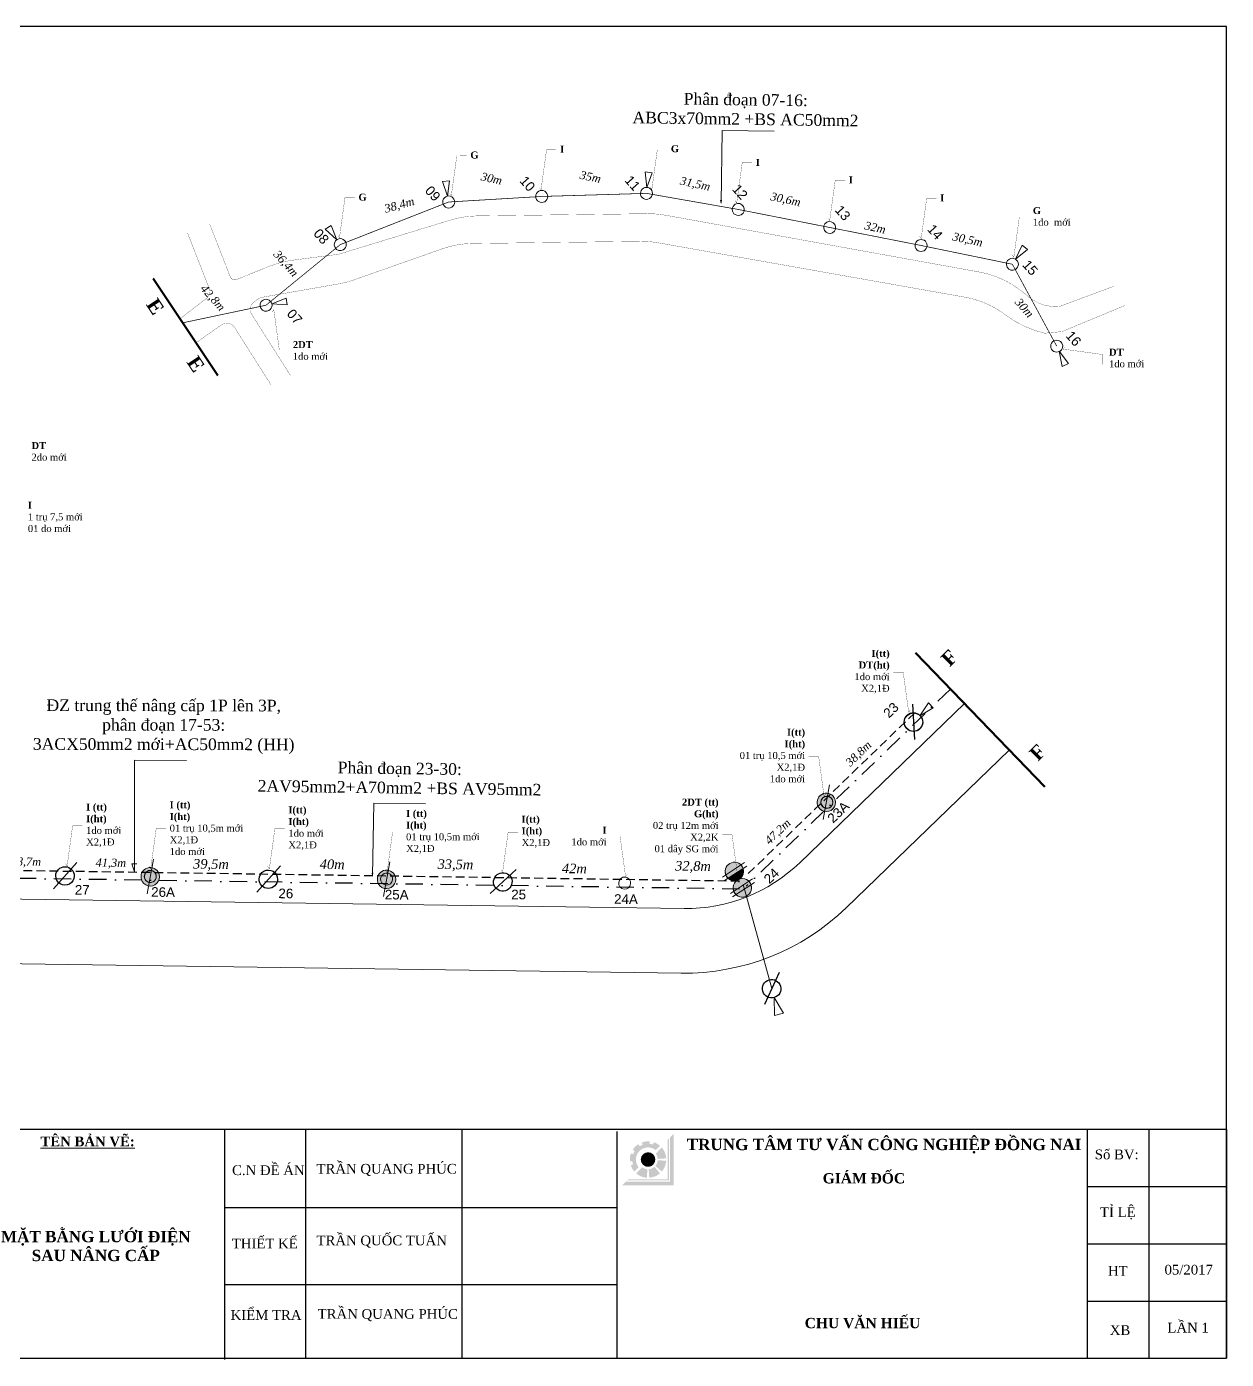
# Model space of a CAD drawing. Header units: metres. Extents: x 429925 to 893472, y 1245258 to 2552490.
# Drawn here: x 437513 to 438028, y 1260101 to 1260673 of the extents above; entities that cross this region are included whole.
import ezdxf

# ---------------------------------------------------------------- set-up
doc = ezdxf.new("R2010")
doc.units = ezdxf.units.M
doc.linetypes.add('DASHDOT', pattern=[1, 0.5, -0.25, 0, -0.25])
doc.linetypes.add('DASHED2', pattern=[0.375, 0.25, -0.125])
doc.layers.add('duong', color=2, linetype='Continuous', lineweight=15)
doc.layers.add('duong bao', color=3, linetype='Continuous', lineweight=13)
doc.layers.add('Khung ten', color=7, linetype='Continuous')
doc.layers.add('KHUNGBANVE', color=6, linetype='Continuous')
doc.styles.get("Standard").update_dxf_attribs({"font": 'arial.ttf'})
doc.styles.add('Unicode', font='times.ttf')

# ---------------------------------------------------------------- blocks, each defined once
blk = doc.blocks.new('A$C46BF4DDC')
at = {"color": 9, "linetype": 'Continuous'}
blk.add_line((9.91, 11.46), (0, 0), dxfattribs=at)
blk.add_lwpolyline([(0.89, 5.61, -1), (8.82, 5.61, -1)], format="xyb", close=True, dxfattribs=at)
blk = doc.blocks.new('A$C727E4357')
at = {"layer": 'duong bao', "lineweight": 50, "ltscale": 2}
h = blk.add_hatch(color=256, dxfattribs=at)
h.paths.add_polyline_path([(7.57, 8.51, 0.642315), (0.97, 5.6, 0.217794), (2.3, 2.58)])
h.paths.add_polyline_path([(8.9, 5.49, 0.217794), (7.57, 8.51), (2.3, 2.58, 0.642315)], flags=17)
h = blk.add_hatch(color=256, dxfattribs=at)
h.paths.add_polyline_path([(7.57, 8.51, -0.642315), (5.45, 1.61, -0.000081), (5.45, 1.61, -0.217709), (2.3, 2.58)], flags=17)
h.paths.add_polyline_path([(4.42, 9.48, 0.999838), (5.45, 1.61, 84673.903931), (5.45, 1.61, 0.000037), (5.45, 1.61, 47978.187961), (5.45, 1.61, 0.000076), (5.45, 1.61, 1)])
h = blk.add_hatch(color=256, dxfattribs=at)
h.paths.add_polyline_path([(7.57, 8.51, 0.642315), (0.97, 5.6, 0.000081), (0.97, 5.6, 0.217709), (2.3, 2.58)], flags=17)
h.paths.add_polyline_path([(8.9, 5.49, -0.999838), (0.97, 5.6, -84673.903931), (0.97, 5.6, -0.000037), (0.97, 5.6, -47978.187961), (0.97, 5.6, -0.000076), (0.97, 5.6, -1)])
at = {"color": 4, "linetype": 'Continuous', "lineweight": 18, "rotation": 359.1901508816309}
blk.add_blockref('A$C46BF4DDC', (0, 0), dxfattribs=at)
blk = doc.blocks.new('A$C6542344A')
at = {"color": 9, "linetype": 'Continuous'}
for p, q in [((7.45, 9.82), (0, 1.2)), ((8.7, 8.62), (1.25, 0))]:
    blk.add_line(p, q, dxfattribs=at)
for points in [[(0.3, 4.92, -1), (8.24, 4.92, -1)], [(4.27, 0.95, -1), (4.27, 8.89, -1)]]:
    blk.add_lwpolyline(points, format="xyb", close=True, dxfattribs=at)

msp = doc.modelspace()

# ---------------------------------------------------------------- hatches: boundary and pattern name
at = {"layer": 'duong bao', "lineweight": 50, "ltscale": 2}
for points in [[(437820.92, 1260308.83, -1), (437813.3, 1260311.03, -1)], [(437814.37, 1260307.28, 0.561248), (437820.91, 1260309.06, 0.156181), (437820.84, 1260311.48)], [(437824.33, 1260302.03, -1), (437816.7, 1260304.23, -1)]]:
    msp.add_hatch(color=256, dxfattribs=at).paths.add_polyline_path(points)
at = {"layer": 'Khung ten'}
h = msp.add_hatch(color=160, dxfattribs=at)
h.paths.add_polyline_path([(437791.09, 1260197.56), (437789.52, 1260196), (437789.52, 1260177.02), (437770.54, 1260177.02), (437768.97, 1260175.45), (437791.09, 1260175.45)])
h.paths.add_polyline_path([(437789, 1260195.48), (437788.48, 1260194.96), (437788.48, 1260178.06), (437771.58, 1260178.06), (437771.06, 1260177.54), (437789, 1260177.54)], flags=17)
for color, points in [(160, [(437785.18, 1260192.39, 0.10032), (437782.48, 1260193.93), (437782.15, 1260192.94, 0.055263), (437780.69, 1260193.25), (437780.79, 1260194.29, 0.110865), (437777.39, 1260193.87), (437777.75, 1260192.89, 0.055263), (437776.4, 1260192.23), (437775.85, 1260193.11, 0.110865), (437773.42, 1260190.69), (437774.3, 1260190.13, 0.055263), (437773.65, 1260188.79), (437772.67, 1260189.14, 0.110865), (437772.25, 1260185.74), (437773.29, 1260185.85, 0.055263), (437773.59, 1260184.38), (437772.6, 1260184.06, 0.10032), (437774.14, 1260181.36), (437775.99, 1260183.21, -0.904534), (437783.33, 1260190.54)]), (1, [(437783.16, 1260186.51, 1), (437776.9, 1260186.51, 1)])]:
    msp.add_hatch(color=color, dxfattribs=at).paths.add_polyline_path(points)
h = msp.add_hatch(color=104, dxfattribs=at)
h.paths.add_polyline_path([(437785.91, 1260191.66), (437783.32, 1260189.06, -0.149436), (437784.19, 1260186.79), (437787.83, 1260187.03, 0.16445)])
h.paths.add_polyline_path([(437787.83, 1260185.99), (437784.19, 1260186.23, -0.16445), (437783.17, 1260183.76), (437785.91, 1260181.36, 0.16445)])
h.paths.add_polyline_path([(437785.18, 1260180.62), (437782.77, 1260183.37, -0.16445), (437780.31, 1260182.35), (437780.55, 1260178.71, 0.16445)])
h.paths.add_polyline_path([(437779.51, 1260178.71), (437779.75, 1260182.35, -0.149436), (437777.47, 1260183.21), (437774.88, 1260180.62, 0.16445)])

# ---------------------------------------------------------------- linework, layer by layer
at = {"color": 4, "linetype": 'Continuous', "lineweight": 18}
for p, q in [((437811.83, 1260628.24), (437834.13, 1260627.92)), ((437845.13, 1260313.94), (437915.81, 1260382.26)), ((437865.1, 1260294.6), (437935.12, 1260362.29)), ((437559.62, 1260357.87), (437581.93, 1260357.83)), ((437662.24, 1260339.55), (437684.54, 1260339.23)), ((437448.6, 1260299.18), (437795.49, 1260294.28)), ((437368.9, 1260272.53), (437794.18, 1260266.52))]:
    msp.add_line(p, q, dxfattribs=at)
at = {"color": 1, "linetype": 'DASHDOT', "lineweight": 30, "ltscale": 15}
for p, q in [((437909.82, 1260388.46), (437822.14, 1260303.81)), ((437819.28, 1260302.64), (437353.51, 1260309.51))]:
    msp.add_line(p, q, dxfattribs=at)
at = {"color": 5, "linetype": 'DASHED2', "lineweight": 30, "ltscale": 15}
for p, q in [((437894.56, 1260378.31), (437821.73, 1260308)), ((437819.32, 1260305.94), (437353.85, 1260312.8)), ((437819.15, 1260305.55), (437819.09, 1260305.91))]:
    msp.add_line(p, q, dxfattribs=at)
at = {"color": 9, "linetype": 'Continuous'}
msp.add_lwpolyline([(437215.49, 1260101.28), (438028.29, 1260101.28), (438028.29, 1260672.78), (437215.49, 1260672.78)], close=True, dxfattribs=at)
at = {"color": 4, "linetype": 'Continuous', "lineweight": 18}
for points in [[(437811.69, 1260598.15), (437811.2, 1260598.12), (437811.39, 1260596.95), (437811.83, 1260628.24)], [(437779.5, 1260603.77), (437778.76, 1260610.41), (437781.73, 1260610.06), (437779.5, 1260603.77)], [(437694, 1260600.04), (437691.78, 1260606.33), (437694.74, 1260606.67), (437694, 1260600.04)], [(437646.36, 1260581.25), (437641.48, 1260585.81), (437643.95, 1260587.48), (437646.36, 1260581.25)], [(437937.84, 1260572.92), (437940.59, 1260579.01), (437942.97, 1260577.2), (437937.84, 1260572.92)], [(437618.5, 1260553.77), (437624.67, 1260556.31), (437625.16, 1260553.37), (437618.5, 1260553.77)], [(437956.57, 1260533.51), (437960.56, 1260528.16), (437957.83, 1260526.96), (437956.57, 1260533.51)], [(437896.73, 1260376.91), (437900.38, 1260382.5), (437902.45, 1260380.36), (437896.73, 1260376.91)], [(437560.52, 1260313.46), (437558.46, 1260313.44), (437559.55, 1260310.06), (437559.62, 1260357.87)], [(437662.09, 1260309.46), (437661.61, 1260309.43), (437661.79, 1260308.26), (437662.24, 1260339.55)]]:
    msp.add_lwpolyline(points, dxfattribs=at)
for points in [[(437733.09, 1260602.14, -1), (437735.65, 1260597.66, -1)], [(437778.07, 1260603.46, -1), (437780.63, 1260598.98, -1)], [(437693.16, 1260599.76, -1), (437695.72, 1260595.28, -1)], [(437817.47, 1260596.56, -1), (437820.03, 1260592.07, -1)], [(437856.72, 1260588.82, -1), (437859.27, 1260584.34, -1)], [(437646.63, 1260581.47, -1), (437649.19, 1260576.99, -1)], [(437895.96, 1260581.09, -1), (437898.52, 1260576.61, -1)], [(437935.15, 1260573.04, -1), (437937.7, 1260568.56, -1)], [(437614.73, 1260555.44, -1), (437617.29, 1260550.96, -1)], [(437954.21, 1260537.87, -1), (437956.76, 1260533.39, -1)], [(437891.1, 1260371.63, -1), (437896.81, 1260377.14, -1)], [(437854.89, 1260338, -1), (437858.6, 1260341.59, -1)], [(437854.26, 1260339.91, -1), (437859.42, 1260339.91, -1)], [(437854.26, 1260339.91, -1), (437859.42, 1260339.91, -1)], [(437563.77, 1260308.07, -1), (437568.93, 1260308, -1)], [(437563.79, 1260308.33, -1), (437568.92, 1260307.75, -1)], [(437665.23, 1260307.2, -1), (437670.36, 1260306.63, -1)], [(437767.43, 1260305.46, -1), (437772.56, 1260304.89, -1)]]:
    msp.add_lwpolyline(points, format="xyb", close=True, dxfattribs=at)
at = {"color": 5, "linetype": 'DASHED2', "lineweight": 30, "ltscale": 15, "const_width": 0.3}
for points in [[(437616.01, 1260553.2), (437647.91, 1260579.23), (437694.44, 1260597.52), (437734.37, 1260599.9), (437779.35, 1260601.22), (437818.75, 1260594.32), (437858, 1260586.58), (437897.24, 1260578.85), (437936.42, 1260570.8), (437955.48, 1260535.63)], [(437580.3, 1260545.67), (437616.01, 1260553.2)]]:
    msp.add_lwpolyline(points, dxfattribs=at)
at = {"color": 4, "linetype": 'Continuous', "lineweight": 18, "const_width": 0.1}
for points in [[(437591.82, 1260588.02), (437600.69, 1260565.35, 0.417299), (437603.3, 1260564.22), (437617.44, 1260569.92, -0.063636), (437627.25, 1260572.5), (437647.24, 1260575.1), (437695.41, 1260589.82, -0.071127), (437706.6, 1260591.56), (437779.87, 1260592.49, -0.047955), (437787.5, 1260591.85), (437919.76, 1260567.91), (437922.14, 1260567.49, -0.119627), (437939.45, 1260559.96), (437942.24, 1260557.84, 0.227625), (437956.94, 1260552.78), (437980.11, 1260561.38)], [(437582.32, 1260584.23), (437591.56, 1260560.62, -0.333974), (437590.27, 1260555.99), (437579.12, 1260547.43)], [(437984.81, 1260553.12), (437957.71, 1260541.88), (437950.23, 1260541.2, -0.095884), (437934.43, 1260548.37), (437932.74, 1260549.6, 0.113953), (437916.18, 1260556.65), (437784.42, 1260580, 0.047039), (437776.94, 1260580.62), (437704.45, 1260579.7, 0.081716), (437691.67, 1260577.43), (437653.74, 1260564.07, -0.041362), (437647.35, 1260562.4), (437614.38, 1260556.62, 0.110499), (437612.77, 1260555.95), (437610.97, 1260554.69, 0.399287), (437609.89, 1260549.29), (437615.36, 1260540.62), (437626.47, 1260523.13)], [(437586.01, 1260537.11), (437596.86, 1260544.75, -0.429299), (437602.55, 1260543.62), (437604.29, 1260540.86), (437618.13, 1260519.08)]]:
    msp.add_lwpolyline(points, format="xyb", dxfattribs=at)
at = {"color": 4, "linetype": 'Continuous', "lineweight": 18}
msp.add_lwpolyline([(437834.17, 1260256.01), (437838.14, 1260249.39), (437834.31, 1260248.29)], close=True, dxfattribs=at)
for centre, radius in [((437796.48, 1260364.27), 70), ((437795.6, 1260366.51), 100)]:
    msp.add_arc(centre, radius, 269.1902, 314.0262, dxfattribs=at)
at = {"layer": 'duong bao', "lineweight": 50, "ltscale": 2}
for p, q in [((437567.62, 1260564.67), (437595.38, 1260523.08)), ((437894.79, 1260404.01), (437950.39, 1260346.48))]:
    msp.add_line(p, q, dxfattribs=at)
at = {"layer": 'duong bao', "lineweight": 18, "ltscale": 2}
msp.add_line((437820.92, 1260304.63), (437833.14, 1260259.96), dxfattribs=at)
at = {"layer": 'duong bao', "color": 4, "lineweight": 15, "ltscale": 2, "const_width": 0.1}
for points in [[(437733.4, 1260603.73), (437734.08, 1260602.71), (437736.44, 1260619.94), (437740.66, 1260619.96)], [(437780.98, 1260603.91), (437781.66, 1260602.89), (437784.02, 1260620.12), (437788.23, 1260620.14)], [(437694.89, 1260601.21), (437695.57, 1260600.19), (437697.93, 1260617.42), (437702.15, 1260617.44)], [(437817.4, 1260598.07), (437818.08, 1260597.05), (437820.44, 1260614.28), (437824.66, 1260614.3)], [(437857.33, 1260590.56), (437858.01, 1260589.54), (437860.37, 1260606.77), (437864.59, 1260606.79)], [(437646.87, 1260583.13), (437647.55, 1260582.11), (437649.91, 1260599.34), (437654.12, 1260599.35)], [(437896.59, 1260582.82), (437897.27, 1260581.79), (437899.63, 1260599.03), (437903.84, 1260599.04)], [(437936.38, 1260574.86), (437937.06, 1260573.84), (437939.42, 1260591.07), (437943.64, 1260591.09)], [(437618.69, 1260550.22), (437619.37, 1260551.24), (437621.73, 1260534.01), (437625.94, 1260533.99)], [(437958.91, 1260535.1), (437957.89, 1260534.42), (437975.12, 1260532.06), (437975.14, 1260527.84)], [(437892.6, 1260379.48), (437891.91, 1260378.45), (437889.56, 1260395.68), (437885.34, 1260395.7)], [(437856.29, 1260343.46), (437855.6, 1260342.43), (437853.24, 1260359.67), (437849.03, 1260359.68)], [(437529.95, 1260313.5), (437530.63, 1260312.48), (437532.99, 1260329.71), (437537.21, 1260329.73)], [(437565.82, 1260312.28), (437566.5, 1260311.26), (437568.86, 1260328.49), (437573.08, 1260328.51)], [(437616.77, 1260312.28), (437617.45, 1260311.26), (437619.81, 1260328.49), (437624.02, 1260328.51)], [(437667.3, 1260310.76), (437667.98, 1260309.74), (437670.34, 1260326.97), (437674.55, 1260326.98)], [(437716.9, 1260310.78), (437717.58, 1260309.76), (437719.94, 1260326.99), (437724.16, 1260327)], [(437771.07, 1260308.9), (437770.39, 1260307.88), (437768.03, 1260325.11), (437763.82, 1260325.12)], [(437819.13, 1260309.64), (437818.45, 1260308.62), (437816.09, 1260325.85), (437811.87, 1260325.87)]]:
    msp.add_lwpolyline(points, dxfattribs=at)
at = {"layer": 'KHUNGBANVE', "color": 2}
for p, q in [((438028.29, 1260199.44), (437215.49, 1260199.44)), ((437598.28, 1260100.76), (437598.28, 1260199.44)), ((437633.17, 1260100.98), (437633.17, 1260199.44)), ((437700.25, 1260101.28), (437700.25, 1260199.14)), ((437766.71, 1260101.28), (437766.71, 1260198.62)), ((437968.64, 1260101.06), (437968.64, 1260199.44)), ((437995.15, 1260101.06), (437995.15, 1260199.44)), ((438028.29, 1260199.44), (438028.29, 1260101.28)), ((438028.29, 1260174.84), (437968.64, 1260174.84)), ((437766.71, 1260165.8), (437598.28, 1260165.8)), ((438028.29, 1260150.25), (437968.64, 1260150.25)), ((437766.71, 1260132.73), (437598.28, 1260132.73)), ((438028.29, 1260125.65), (437968.64, 1260125.65)), ((437215.49, 1260101.28), (438028.29, 1260101.28))]:
    msp.add_line(p, q, dxfattribs=at)

# ---------------------------------------------------------------- block references
at = {"color": 4, "linetype": 'Continuous', "lineweight": 18}
for p, rotation in [((437894.38, 1260366.82), 44.02615431627903), ((437524.8, 1260302.69), 359.190150887879), ((437612.1, 1260301.29), 359.190150887879), ((437712.23, 1260300.66), 353.6156855554478), ((437829.96, 1260253.09), 15.9824715898037)]:
    msp.add_blockref('A$C46BF4DDC', p, dxfattribs=dict(at, rotation=rotation))
at = {"layer": 'duong bao', "lineweight": 50, "ltscale": 2}
for name, p, rotation in [('A$C727E4357', (437855.23, 1260332.52), 31.22100644376908), ('A$C6542344A', (437811.62, 1260306.62), 343.9105862238706), ('A$C727E4357', (437564.98, 1260300.59), 31.22100644376857), ('A$C727E4357', (437666.42, 1260299.46), 31.22100644376875), ('A$C6542344A', (437815.04, 1260299.59), 343.9105862238706)]:
    msp.add_blockref(name, p, dxfattribs=dict(at, rotation=rotation))

# ---------------------------------------------------------------- texts
at = {"color": 4, "linetype": 'Continuous', "lineweight": 18}
for s, insert, char_height, width, attachment_point, rotation in [('{\\fTimes New Roman|b0|i0|c0|p18;\\C7;Phân đoạn 07-16:\\PABC3x70mm2 +BS AC50mm2}', (437821.91, 1260637.28), 5, 125.8381, 5, 359.1902), ('{\\fTimes New Roman|b1|i0|c0|p18;\\C7;G}', (437703.74, 1260617.65), 3, 24.4669, 4, 0.0997), ('{\\fTimes New Roman|b1|i0|c0|p18;\\C7;I}', (437742.24, 1260620.18), 3, 24.4669, 4, 0.0997), ('{\\fTimes New Roman|b1|i0|c0|p18;\\C7;G}', (437789.82, 1260620.36), 3, 24.4669, 4, 0.0997), ('{\\fTimes New Roman|b1|i0|c0|p18;\\C7;I}', (437826.24, 1260614.51), 3, 24.4669, 4, 0.0997), ('{\\fTimes New Roman|b0|i1|c0|p18;\\C7;30m}', (437712.86, 1260607.59), 3.5, 22.4014, 5, 347.7856), ('{\\fArial Unicode MS|b0|i0|c0|p34;\\C7;10}', (437728.25, 1260605.37), 4.1093, 22.225, 5, 311.6712), ('{\\fTimes New Roman|b0|i1|c0|p18;\\C7;35m}', (437755.31, 1260608.3), 3.5, 22.4014, 5, 347.7856), ('{\\fArial Unicode MS|b0|i0|c0|p34;\\C7;11}', (437773.37, 1260605.62), 4.1093, 22.225, 5, 311.6712), ('{\\fTimes New Roman|b0|i1|c0|p18;\\C7;31,5m}', (437800.21, 1260604.99), 3.5, 22.4014, 5, 347.7856), ('{\\fTimes New Roman|b1|i0|c0|p18;\\C7;I}', (437866.17, 1260607), 3, 24.4669, 4, 0.0997), ('{\\fArial Unicode MS|b0|i0|c0|p34;\\C7;09}', (437687.6, 1260601.14), 4.1093, 22.225, 5, 311.6712), ('{\\fArial Unicode MS|b0|i0|c0|p34;\\C7;12}', (437819.52, 1260601.84), 4.1093, 22.225, 5, 311.6712), ('{\\fTimes New Roman|b1|i0|c0|p18;\\C7;G}', (437655.71, 1260599.57), 3, 24.4669, 4, 0.0997), ('{\\fTimes New Roman|b0|i1|c0|p18;\\C7;38,4m}', (437673.35, 1260595.9), 3.5, 22.4014, 5, 15.3541), ('{\\fTimes New Roman|b0|i1|c0|p18;\\C7;30,6m}', (437839.01, 1260598.27), 3.5, 22.4014, 5, 347.7856), ('{\\fTimes New Roman|b1|i0|c0|p18;\\C7;I}', (437905.43, 1260599.26), 3, 24.4669, 4, 0.0997), ('{\\fArial Unicode MS|b0|i0|c0|p34;\\C7;13}', (437863.61, 1260592.82), 4.1093, 22.225, 5, 311.6712), ('{\\fTimes New Roman|b1|i0|c0|p18;\\C7;G\\P\\fTimes New Roman|b0|i0|c0|p18;1do\\fTimes New Roman|b1|i0|c0|p18; \\fTimes New Roman|b0|i0|c0|p18; mới}', (437945.22, 1260591.31), 3, 24.4669, 4, 0.0997), ('{\\fArial Unicode MS|b0|i0|c0|p34;\\C7;08}', (437639.73, 1260582.73), 4.1093, 22.225, 5, 311.6712), ('{\\fTimes New Roman|b0|i1|c0|p18;\\C7;32m}', (437877.56, 1260586.55), 3.5, 22.4014, 5, 347.7856), ('{\\fArial Unicode MS|b0|i0|c0|p34;\\C7;14}', (437903.25, 1260584.63), 4.1093, 22.225, 5, 311.6712), ('{\\fTimes New Roman|b0|i1|c0|p18;\\C7;30,5m}', (437917.18, 1260581.02), 3.5, 22.4014, 5, 347.7856), ('{\\fTimes New Roman|b0|i1|c0|p18;\\C7;36,4m}', (437624.3, 1260570.86), 3.5, 22.4014, 5, 311.6712), ('{\\fArial Unicode MS|b0|i0|c0|p34;\\C7;15}', (437944.06, 1260569.31), 4.1093, 22.225, 5, 311.6712), ('{\\fTimes New Roman|b1|i0|c0|p18;\\C7;E}', (437568.53, 1260552.63), 6, 22.4014, 5, 303.6947), ('{\\fTimes New Roman|b0|i1|c0|p18;\\C7;42,8m}', (437592.92, 1260556.16), 3.5, 22.4014, 5, 311.6712), ('{\\fTimes New Roman|b0|i1|c0|p18;\\C7;30m}', (437941.57, 1260552.07), 3.5, 22.4014, 5, 311.6712), ('{\\fArial Unicode MS|b0|i0|c0|p34;\\C7;07}', (437628.3, 1260548.27), 4.1093, 22.225, 5, 311.6712), ('{\\fArial Unicode MS|b0|i0|c0|p34;\\C7;16}', (437962.69, 1260538.9), 4.1093, 22.225, 5, 311.6712), ('{\\fTimes New Roman|b1|i0|c0|p18;\\C7;2DT\\P\\fTimes New Roman|b0|i0|c0|p18;1do mới}', (437627.53, 1260533.78), 3, 24.4669, 4, 359.9003), ('{\\fTimes New Roman|b1|i0|c0|p18;\\C7;DT\\P\\fTimes New Roman|b0|i0|c0|p18;1do mới}', (437977.93, 1260530.56), 3, 24.4669, 4, 0.0997), ('{\\fTimes New Roman|b1|i0|c0|p18;\\C7;E}', (437585.9, 1260527.96), 6, 22.4014, 5, 303.6947), ('{\\fTimes New Roman|b1|i0|c0|p18;\\C7;DT\\P\\fTimes New Roman|b0|i0|c0|p18;2do mới}', (437515.34, 1260490.46), 3, 24.4669, 4, 0.0997), ('{\\fTimes New Roman|b1|i0|c0|p18;\\C7;I\\P\\fTimes New Roman|b0|i0|c0|p18;1 trụ 7,5 mới\\P01 do mới}', (437513.78, 1260462.34), 3, 24.4669, 4, 0.0997), ('{\\fTimes New Roman|b1|i0|c0|p18;\\C7;I(tt)\\PDT(ht)\\P\\fTimes New Roman|b0|i0|c0|p18;1do mới\\PX2,1Đ}', (437883.75, 1260395.92), 3, 24.4669, 6, 359.9003), ('{\\fTimes New Roman|b1|i0|c0|p18;\\C7;F}', (437909.38, 1260401.89), 6, 22.4014, 5, 45.134), ('{\\fTimes New Roman|b0|i0|c0|p18;\\C7;ĐZ trung thế nâng cấp 1P lên 3P,\\Pphân đoạn 17-53:\\P3ACX50mm2 mới+AC50mm2 (HH)}', (437572.1, 1260372.32), 5, 141.7694, 5, 359.8934), ('{\\fArial Unicode MS|b0|i0|c0|p34;\\C7;23}', (437884.32, 1260379.42), 4.1093, 22.4014, 5, 44.0262), ('{\\fTimes New Roman|b1|i0|c0|p18;\\C7;I(tt)\\PI(ht)\\P\\fTimes New Roman|b0|i0|c0|p18;01 trụ 10,5 mới\\PX2,1Đ\\P1do mới}', (437847.44, 1260359.9), 3, 38.6524, 6, 359.9003), ('{\\fTimes New Roman|b0|i1|c0|p18;\\C7;38,8m}', (437870.63, 1260360.49), 3.5, 22.4014, 5, 44.0262), ('{\\fTimes New Roman|b1|i0|c0|p18;\\C7;F}', (437947.29, 1260361.28), 6, 22.4014, 5, 45.134), ('{\\fTimes New Roman|b0|i0|c0|p18;\\C7;Phân đoạn 23-30:\\P2AV95mm2+A70mm2 +BS AV95mm2}', (437673.39, 1260350.22), 5, 123.8026, 5, 359.1902), ('{\\fTimes New Roman|b1|i0|c0|p18;\\C7;I (tt)\\PI(ht)\\P\\fTimes New Roman|b0|i0|c0|p18;1do mới\\PX2,1Đ}', (437538.79, 1260329.95), 3, 24.4669, 4, 0.0997), ('{\\fTimes New Roman|b1|i0|c0|p18;\\C7;I (tt)\\PI(ht)\\P\\fTimes New Roman|b0|i0|c0|p18;01 trụ 10,5m mới\\PX2,1Đ\\P1do mới}', (437574.66, 1260328.72), 3, 48.3371, 4, 0.0997), ('{\\fTimes New Roman|b1|i0|c0|p18;\\C7;2DT (tt)\\PG(ht)\\P\\fTimes New Roman|b0|i0|c0|p18;02 trụ 12m mới\\PX2,2K\\P01 dây SG mới}', (437810.29, 1260329.41), 3, 30.6122, 6, 359.9003), ('{\\fArial Unicode MS|b0|i0|c0|p34;\\C7;23A}', (437861.71, 1260335.61), 4.1093, 22.225, 5, 44.0262), ('{\\fTimes New Roman|b1|i0|c0|p18;\\C7;I(tt)\\PI(ht)\\P\\fTimes New Roman|b0|i0|c0|p18;1do mới\\PX2,1Đ}', (437625.61, 1260328.72), 3, 24.4669, 4, 0.0997), ('{\\fTimes New Roman|b1|i0|c0|p18;\\C7;I (tt)\\PI(ht)\\P\\fTimes New Roman|b0|i0|c0|p18;01 trụ 10,5m mới\\PX2,1Đ}', (437676.14, 1260327.2), 3, 33.8955, 4, 0.0997), ('{\\fTimes New Roman|b1|i0|c0|p18;\\C7;I(tt)\\PI(ht)\\P\\fTimes New Roman|b0|i0|c0|p18;X2,1Đ}', (437725.74, 1260327.22), 3, 24.4669, 4, 0.0997), ('{\\fTimes New Roman|b1|i0|c0|p18;\\C7;I\\P\\fTimes New Roman|b0|i0|c0|p18;1do mới}', (437762.23, 1260325.34), 3, 24.4669, 6, 359.9003), ('{\\fTimes New Roman|b0|i1|c0|p18;\\C7;47,2m}', (437835.97, 1260326.99), 3.5, 22.4014, 5, 44.0262), ('{\\fTimes New Roman|b0|i1|c0|p18;\\C7;38,7m}', (437512.93, 1260314.02), 3.5, 22.4014, 5, 359.1902), ('{\\fTimes New Roman|b0|i1|c0|p18;\\C7;41,3m}', (437549.42, 1260313.51), 3.5, 22.4014, 5, 359.1902), ('{\\fTimes New Roman|b0|i1|c0|p18;\\C7;39,5m}', (437592.38, 1260312.9), 4.1093, 22.225, 5, 359.1902), ('{\\fTimes New Roman|b0|i1|c0|p18;\\C7;40m}', (437644.43, 1260313.22), 4.1093, 22.225, 5, 359.1902), ('{\\fTimes New Roman|b0|i1|c0|p18;\\C7;33,5m}', (437697.34, 1260312.75), 4.1093, 22.225, 5, 359.1902), ('{\\fTimes New Roman|b0|i1|c0|p18;\\C7;42m}', (437748.39, 1260311.45), 4.1093, 22.225, 5, 359.1902), ('{\\fTimes New Roman|b0|i1|c0|p18;\\C7;32,8m}', (437799.31, 1260312.05), 4.1093, 22.225, 5, 359.1902), ('{\\fArial Unicode MS|b0|i0|c0|p34;\\C7;24}', (437832.99, 1260308.27), 4.1093, 22.225, 5, 44.0262), ('{\\fArial Unicode MS|b0|i0|c0|p34;\\C7;27}', (437537.13, 1260302.27), 4.1093, 22.225, 5, 359.1902), ('{\\fArial Unicode MS|b0|i0|c0|p34;\\C7;26A}', (437571.83, 1260301.29), 4.1093, 22.225, 5, 359.1902), ('{\\fArial Unicode MS|b0|i0|c0|p34;\\C7;26}', (437624.53, 1260300.7), 4.1093, 22.225, 5, 359.1902), ('{\\fArial Unicode MS|b0|i0|c0|p34;\\C7;25A}', (437672.13, 1260300.18), 4.1093, 22.225, 5, 359.1902), ('{\\fArial Unicode MS|b0|i0|c0|p34;\\C7;25}', (437724.48, 1260300.25), 4.1093, 22.225, 5, 359.1902), ('{\\fArial Unicode MS|b0|i0|c0|p34;\\C7;24A}', (437770.55, 1260298.29), 4.1093, 22.225, 5, 359.1902)]:
    msp.add_mtext(s, dxfattribs=dict(at, insert=insert, char_height=char_height, width=width, attachment_point=attachment_point, rotation=rotation))
at = {"layer": 'duong', "attachment_point": 2, "style": 'Unicode'}
for s, insert, char_height, width in [('{\\fTimes New Roman|b1|i0|c0|p18;\\LTÊN BẢN VẼ:}', (437539.45, 1260196.39), 4.1939, 338.0455), ('{\\fTimes New Roman|b1|i0|c0|p18;TRUNG TÂM TƯ VẤN CÔNG NGHIỆP ĐỒNG NAI}', (437881.35, 1260195.41), 4.8561, 338.0455), ('Số BV:', (437981.24, 1260190.81), 4.194, 338.0455), ('C.N ĐỀ ÁN', (437617.01, 1260184.05), 4.194, 338.0455), ('TRẦN QUANG PHÚC', (437667.78, 1260184.65), 4.1939, 338.0455), ('{\\fTimes New Roman|b1|i0|c0|p18;GIÁM ĐỐC}', (437872.68, 1260180.68), 4.4146, 338.0455), ('TỈ LỆ', (437981.7, 1260166.02), 4.194, 338.0455), ('{\\fTimes New Roman|b1|i0|c163|p18;MẶT \\fTimes New Roman|b1|i0|c0|p18;BẰNG\\fTimes New Roman|b1|i0|c163|p18; \\fTimes New Roman|b1|i0|c0|p18;LƯỚI ĐIỆN SAU NÂNG CẤP}', (437542.94, 1260155.87), 4.85606, 83.9957), ('THIẾT KẾ', (437615.49, 1260152.6), 4.194, 338.0455), ('TRẦN QUỐC TUẤN', (437665.68, 1260153.9), 4.1939, 338.0455), ('HT', (437981.68, 1260140.85), 4.194, 338.0455), ('05/2017', (438012.14, 1260141.34), 4.194, 338.0455), ('KIỂM TRA', (437616.06, 1260121.89), 4.194, 338.0455), ('TRẦN QUANG PHÚC', (437668.29, 1260122.34), 4.1939, 338.0455), ('{\\fTimes New Roman|b1|i0|c0|p18;CHU VĂN HIẾU}', (437872.09, 1260118.54), 4.4146, 338.0455), ('LẦN 1', (438011.88, 1260116.46), 4.194, 338.0455), ('XB', (437982.65, 1260115.4), 4.194, 338.0455)]:
    msp.add_mtext(s, dxfattribs=dict(at, insert=insert, char_height=char_height, width=width))

doc.saveas('drawing.dxf')
